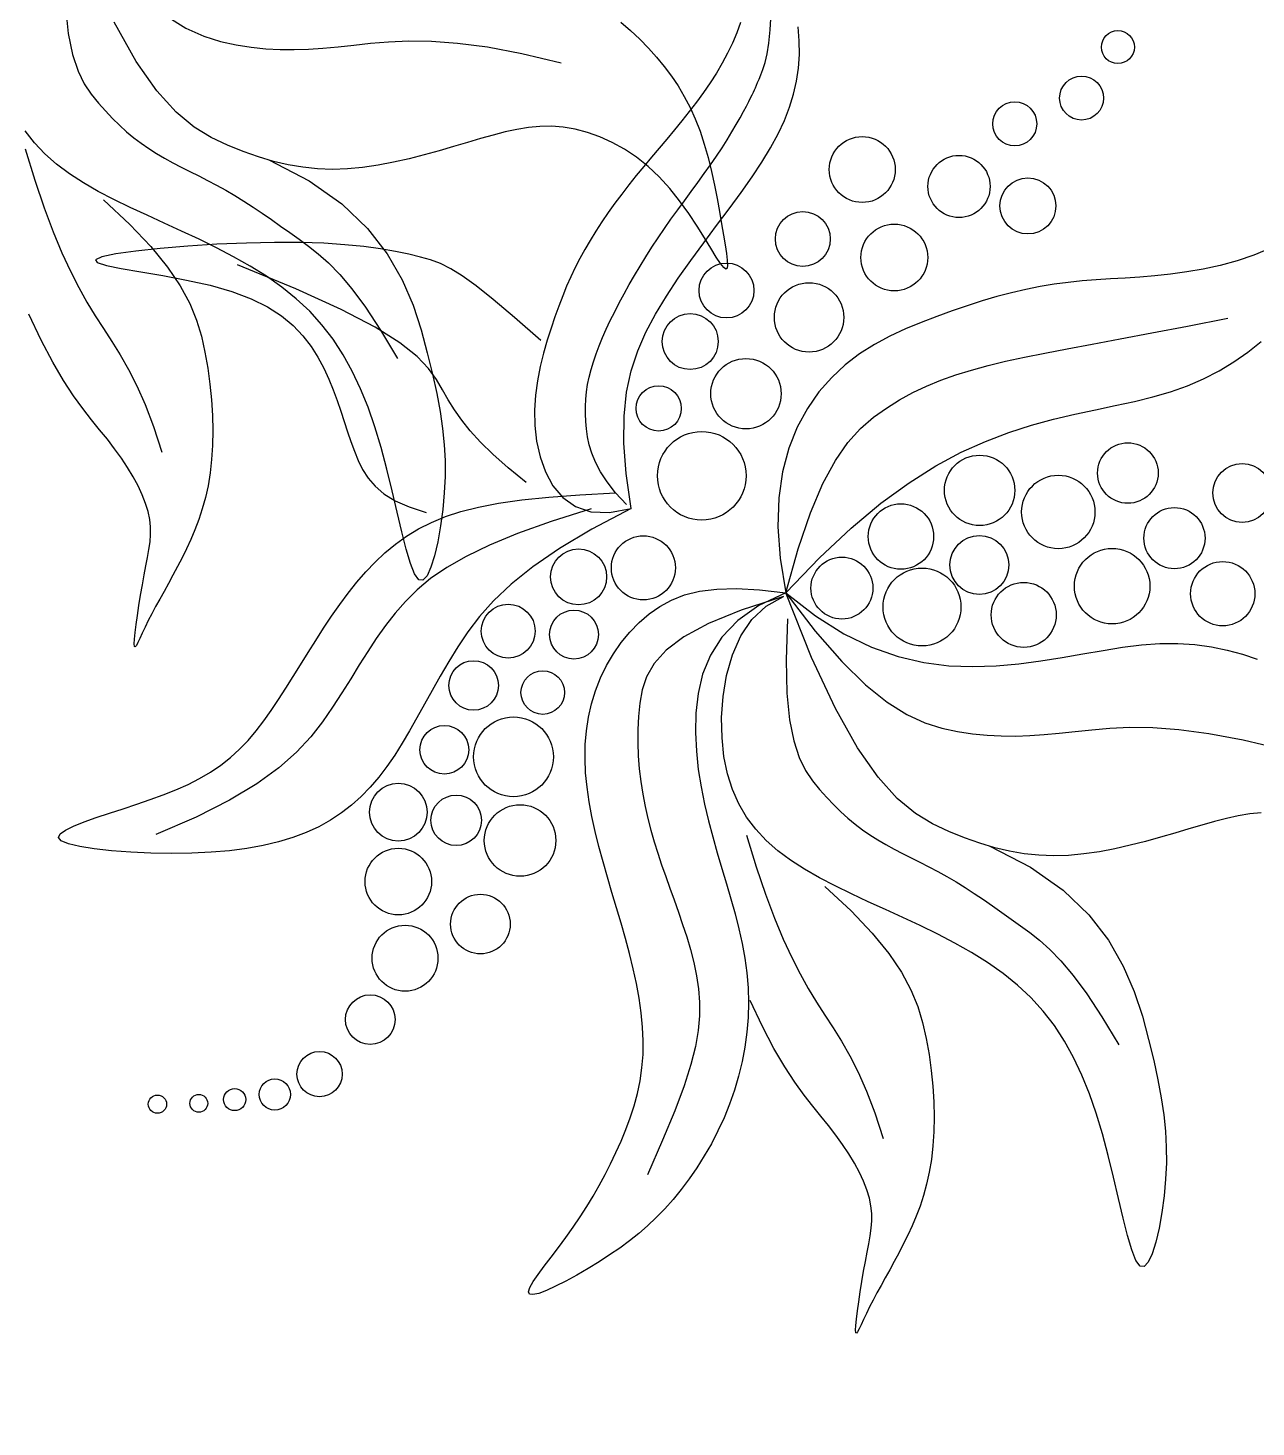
# Model space of a CAD drawing. Header units: millimetres. Extents: x -1030105 to 906887, y -616134 to 1220667.
# Drawn here: x -64991 to -63867, y 521766 to 523046 of the extents above; entities that cross this region are included whole.
import ezdxf

# ---------------------------------------------------------------- set-up
doc = ezdxf.new("R2010")
doc.units = ezdxf.units.MM
doc.header["$MEASUREMENT"] = 0
doc.linetypes.add('DASH', pattern=[0.35, 0.25, -0.1])
doc.linetypes.add('DASHED', pattern=[0.75, 0.5, -0.25])
doc.layers.add('A-Furniture', color=143, linetype='Continuous')
doc.layers.add('A-Tree', color=98, linetype='Continuous')
doc.layers.add('A-Wall', color=6, linetype='Continuous', lineweight=9)

# ---------------------------------------------------------------- blocks, each defined once
blk = doc.blocks.new('FUR')
at = {"layer": 'A-Furniture', "color": 8, "linetype": 'DASH', "lineweight": 9, "ltscale": 1000, "const_width": 50}
blk.add_lwpolyline([(-33574.1, 38198), (0, 38211.9), (0, 0), (-7049.1, 0, -0.301139), (-23981.7, -18888.1), (-49064.4, -18888.1, -0.06125), (-52473.9, -15923.1), (-52473.9, -15923.1, -0.127608), (-56769, -7888.2), (-57047.1, -6235.4, -0.192422), (-53256, 9916.9), (-55726.5, 11649.1, -0.09221), (-52805.8, 17542.9, -0.095793), (-54512, 23938, -0.107717), (-53958, 28268.7, -0.228584), (-47025.8, 33492.2, 0.204549), (-42688.6, 36230.6, 0.131171), (-42047.5, 38025.4, -0.30354), (-39524.7, 41042.6, -0.327343)], format="xyb", close=True, dxfattribs=at)
at = {"layer": 'A-Furniture', "color": 8, "linetype": 'DASH', "ltscale": 50}
blk.add_open_spline([(-56447, -6097), (-55194.8, -4879.4), (-50278.9, -2284.6), (-42421.5, -5454.8), (-32732.5, -11254), (-23302, -9202), (-18024, -504.5), (-16595.5, 8921.5), (-19600.3, 15918.3), (-21321.2, 18705.6), (-21789.7, 19345)], degree=3, knots=[32574.726206, 32574.726206, 32574.726206, 32574.726206, 37697.741245, 48060.131859, 55585.251958, 69452.989742, 76151.422264, 84447.837047, 94470.773244, 98031.734889, 98031.734889, 98031.734889, 98031.734889], dxfattribs=at)
blk = doc.blocks.new('CAY8')
at = {"color": 0, "linetype": 'ByBlock'}
for p, q in [((266.38, 496.76), (267.5, 486.3)), ((267.5, 486.3), (267.88, 475.94)), ((267.88, 475.94), (267.63, 465.72)), ((320.74, 466.74), (316.96, 475.97)), ((267.63, 465.72), (266.87, 455.71)), ((323.87, 457.26), (320.74, 466.74)), ((296.05, 437.37), (298.38, 461.13)), ((326.35, 447.53), (323.87, 457.26)), ((266.87, 455.71), (265.69, 445.98)), ((265.69, 445.98), (264.21, 436.59)), ((328.17, 437.55), (326.35, 447.53)), ((264.21, 436.59), (262.51, 427.57)), ((293.89, 416.31), (296.05, 437.37)), ((329.35, 427.32), (328.17, 437.55)), ((262.51, 427.57), (260.69, 418.89)), ((329.88, 416.84), (329.35, 427.32)), ((260.69, 418.89), (258.78, 410.47)), ((291.91, 397.65), (293.89, 416.31)), ((329.78, 406.11), (329.88, 416.84)), ((488.53, 413.23), (493.77, 420.6)), ((536.39, 399.14), (548.24, 419.51)), ((258.78, 410.47), (256.86, 402.24)), ((483.64, 405.37), (488.53, 413.23)), ((256.86, 402.24), (255, 394.14)), ((329.21, 395.07), (329.78, 406.11)), ((479.14, 397.02), (483.64, 405.37)), ((255, 394.14), (253.24, 386.09)), ((290.13, 381.1), (291.91, 397.65)), ((328.34, 383.68), (329.21, 395.07)), ((475.11, 388.15), (479.14, 397.02)), ((527.05, 381.06), (536.39, 399.14)), ((580.23, 397.03), (578.9, 390.45)), ((253.24, 386.09), (251.67, 378.03)), ((327.34, 371.89), (328.34, 383.68)), ((471.61, 378.76), (475.11, 388.15)), ((578.01, 383.7), (577.47, 376.72)), ((578.9, 390.45), (578.01, 383.7)), ((251.67, 378.03), (250.32, 369.89)), ((288.57, 366.34), (290.13, 381.1)), ((468.69, 368.83), (471.61, 378.76)), ((519.85, 365.03), (527.05, 381.06)), ((577.47, 376.72), (577.19, 369.47)), ((250.32, 369.89), (249.27, 361.61)), ((326.39, 359.66), (327.34, 371.89)), ((466.38, 358.35), (468.69, 368.83)), ((577.19, 369.47), (577.09, 361.87)), ((249.27, 361.61), (248.5, 353.18)), ((287.23, 353.09), (288.57, 366.34)), ((325.67, 346.92), (326.39, 359.66)), ((514.44, 350.79), (519.85, 365.03)), ((577.09, 361.87), (577.07, 353.89)), ((248.5, 353.18), (247.99, 344.58)), ((286.13, 341.03), (287.23, 353.09)), ((464.55, 347.38), (466.38, 358.35)), ((510.47, 338.08), (514.44, 350.79)), ((577.07, 353.89), (577.06, 345.47)), ((247.99, 344.58), (247.72, 335.81)), ((325.35, 333.63), (325.67, 346.92)), ((463.02, 335.95), (464.55, 347.38)), ((577.06, 345.47), (576.99, 336.71)), ((247.72, 335.81), (247.68, 326.87)), ((285.3, 329.88), (286.13, 341.03)), ((461.62, 324.11), (463.02, 335.95)), ((507.59, 326.66), (510.47, 338.08)), ((576.99, 336.71), (576.79, 327.7)), ((247.68, 326.87), (247.85, 317.75)), ((284.74, 319.36), (285.3, 329.88)), ((325.6, 319.74), (325.35, 333.63)), ((505.43, 316.28), (507.59, 326.66)), ((576.79, 327.7), (576.4, 318.54)), ((284.49, 309.36), (284.74, 319.36)), ((326.63, 305.18), (325.6, 319.74)), ((460.16, 311.9), (461.62, 324.11)), ((576.4, 318.54), (575.77, 309.33)), ((247.85, 317.75), (248.2, 308.44)), ((458.48, 299.39), (460.16, 311.9)), ((503.66, 306.67), (505.43, 316.28)), ((248.2, 308.44), (248.72, 298.93)), ((284.59, 299.78), (284.49, 309.36)), ((328.67, 289.76), (326.63, 305.18)), ((501.96, 297.61), (503.66, 306.67)), ((575.77, 309.33), (574.82, 300.16)), ((248.72, 298.93), (249.42, 289.24)), ((285.06, 290.56), (284.59, 299.78)), ((456.4, 286.6), (458.48, 299.39)), ((500.2, 288.99), (501.96, 297.61)), ((574.82, 300.16), (573.49, 291.15)), ((625.82, 290.43), (642.72, 294.42)), ((642.72, 294.42), (658.8, 296.28)), ((658.8, 296.28), (673.91, 296.68)), ((673.91, 296.68), (687.86, 296.26)), ((687.86, 296.26), (700.54, 295.58)), ((700.54, 295.58), (712.09, 294.7)), ((712.09, 294.7), (722.72, 293.56)), ((249.42, 289.24), (250.42, 279.4)), ((285.95, 281.6), (285.06, 290.56)), ((332.02, 273.3), (328.67, 289.76)), ((453.74, 273.59), (456.4, 286.6)), ((498.3, 280.7), (500.2, 288.99)), ((573.49, 291.15), (571.73, 282.39)), ((608.28, 283.65), (625.82, 290.43)), ((722.72, 293.56), (732.6, 292.13)), ((732.6, 292.13), (741.95, 290.34)), ((741.95, 290.34), (750.96, 288.16)), ((750.96, 288.16), (759.82, 285.53)), ((759.82, 285.53), (768.74, 282.39)), ((250.42, 279.4), (251.88, 269.47)), ((287.28, 272.82), (285.95, 281.6)), ((496.19, 272.65), (498.3, 280.7)), ((571.73, 282.39), (569.48, 273.95)), ((590.27, 273.42), (608.28, 283.65)), ((667.37, 273.93), (685.99, 278.66)), ((768.74, 282.39), (777.81, 278.75)), ((777.81, 278.75), (786.7, 274.74)), ((71.84, 268.17), (63.73, 269.93)), ((251.88, 269.47), (253.93, 259.52)), ((289.1, 264.13), (287.28, 272.82)), ((336.93, 255.6), (332.02, 273.3)), ((450.31, 260.4), (453.74, 273.59)), ((493.77, 264.76), (496.19, 272.65)), ((569.48, 273.95), (566.71, 265.8)), ((571.96, 259.08), (590.27, 273.42)), ((639.52, 264.86), (652.03, 269.33)), ((652.03, 269.33), (667.37, 273.93)), ((786.7, 274.74), (795.01, 270.55)), ((795.01, 270.55), (802.31, 266.38)), ((79.53, 265.95), (71.84, 268.17)), ((86.88, 263.24), (79.53, 265.95)), ((93.91, 259.98), (86.88, 263.24)), ((291.43, 255.45), (289.1, 264.13)), ((490.97, 256.92), (493.77, 264.76)), ((566.71, 265.8), (563.4, 257.87)), ((629.36, 260.48), (639.52, 264.86)), ((802.31, 266.38), (808.18, 262.41)), ((808.18, 262.41), (812.21, 258.83)), ((60.77, 253.86), (51.88, 257.04)), ((67.98, 250.85), (60.77, 253.86)), ((100.71, 256.14), (93.91, 259.98)), ((107.32, 251.7), (100.71, 256.14)), ((253.93, 259.52), (256.73, 249.58)), ((294.41, 246.68), (291.43, 255.45)), ((343.69, 236.44), (336.93, 255.6)), ((445.8, 247.11), (450.31, 260.4)), ((487.71, 249.05), (490.97, 256.92)), ((553.53, 239.98), (571.96, 259.08)), ((563.4, 257.87), (559.55, 250.11)), ((614.25, 251.98), (621.09, 256.2)), ((621.09, 256.2), (629.36, 260.48)), ((696.7, 253), (685.52, 251.31)), ((708.32, 254.08), (696.7, 253)), ((720.4, 254.61), (708.32, 254.08)), ((732.97, 254.65), (720.4, 254.61)), ((745.96, 254.25), (732.97, 254.65)), ((759, 253.58), (745.96, 254.25)), ((771.64, 252.81), (759, 253.58)), ((813.06, 253.58), (809.18, 252.22)), ((812.21, 258.83), (813.98, 255.82)), ((813.98, 255.82), (813.06, 253.58)), ((73.73, 248.04), (67.98, 250.85)), ((78.24, 245.45), (73.73, 248.04)), ((81.71, 243.13), (78.24, 245.45)), ((113.82, 246.6), (107.32, 251.7)), ((120.27, 240.83), (113.82, 246.6)), ((256.73, 249.58), (260.44, 239.73)), ((298.49, 237.65), (294.41, 246.68)), ((439.88, 233.76), (445.8, 247.11)), ((483.91, 241.04), (487.71, 249.05)), ((559.55, 250.11), (555.14, 242.45)), ((602.97, 243.71), (608.36, 247.83)), ((608.36, 247.83), (614.25, 251.98)), ((664.42, 245.94), (654.47, 242.16)), ((674.77, 248.98), (664.42, 245.94)), ((685.52, 251.31), (674.77, 248.98)), ((783.42, 252.11), (771.64, 252.81)), ((793.91, 251.67), (783.42, 252.11)), ((802.64, 251.65), (793.91, 251.67)), ((809.18, 252.22), (802.64, 251.65)), ((51.81, 238.46), (56.94, 234.68)), ((84.37, 241.09), (81.71, 243.13)), ((86.43, 239.38), (84.37, 241.09)), ((88.08, 237.99), (86.43, 239.38)), ((89.44, 236.86), (88.08, 237.99)), ((90.62, 235.88), (89.44, 236.86)), ((126.72, 234.35), (120.27, 240.83)), ((260.44, 239.73), (265.19, 230.02)), ((304.25, 228.2), (298.49, 237.65)), ((479.38, 232.82), (483.91, 241.04)), ((555.14, 242.45), (550.15, 234.82)), ((592.43, 235.54), (597.68, 239.62)), ((597.68, 239.62), (602.97, 243.71)), ((644.88, 237.57), (635.64, 232.16)), ((654.47, 242.16), (644.88, 237.57)), ((56.94, 234.68), (61.91, 230.57)), ((61.91, 230.57), (66.75, 226.15)), ((91.72, 234.96), (90.62, 235.88)), ((92.83, 233.99), (91.72, 234.96)), ((94.07, 232.88), (92.83, 233.99)), ((95.52, 231.52), (94.07, 232.88)), ((97.29, 229.83), (95.52, 231.52)), ((99.46, 227.72), (97.29, 229.83)), ((133.26, 227.12), (126.72, 234.35)), ((265.19, 230.02), (271.15, 220.5)), ((352.57, 215.65), (343.69, 236.44)), ((432.23, 220.41), (439.88, 233.76)), ((473.61, 224.37), (479.38, 232.82)), ((550.15, 234.82), (544.56, 227.17)), ((582.18, 227.4), (587.26, 231.47)), ((587.26, 231.47), (592.43, 235.54)), ((635.64, 232.16), (626.72, 226.01)), ((66.75, 226.15), (71.44, 221.46)), ((71.44, 221.46), (75.99, 216.52)), ((102, 225.2), (99.46, 227.72)), ((104.87, 222.28), (102, 225.2)), ((108.02, 219), (104.87, 222.28)), ((139.94, 219.11), (133.26, 227.12)), ((271.15, 220.5), (278.45, 211.25)), ((312.24, 218.15), (304.25, 228.2)), ((422.53, 207.14), (432.23, 220.41)), ((465.97, 215.68), (473.61, 224.37)), ((544.56, 227.17), (538.36, 219.43)), ((572.37, 219.21), (577.21, 223.32)), ((577.21, 223.32), (582.18, 227.4)), ((626.72, 226.01), (618.11, 219.22)), ((75.99, 216.52), (80.4, 211.38)), ((111.39, 215.37), (108.02, 219)), ((114.94, 211.43), (111.39, 215.37)), ((146.81, 210.33), (139.94, 219.11)), ((323.03, 207.31), (312.24, 218.15)), ((363.85, 193.01), (352.57, 215.65)), ((455.83, 206.74), (465.97, 215.68)), ((538.36, 219.43), (531.37, 211.59)), ((563.19, 210.9), (567.69, 215.07)), ((567.69, 215.07), (572.37, 219.21)), ((618.11, 219.22), (609.77, 211.9)), ((80.4, 211.38), (84.69, 206.05)), ((84.69, 206.05), (88.84, 200.58)), ((118.63, 207.19), (114.94, 211.43)), ((122.39, 202.69), (118.63, 207.19)), ((153.88, 200.93), (146.81, 210.33)), ((278.45, 211.25), (287.23, 202.43)), ((337.17, 195.51), (323.03, 207.31)), ((410.43, 193.99), (422.53, 207.14)), ((442.56, 197.54), (455.83, 206.74)), ((531.37, 211.59), (522.72, 203.78)), ((554.73, 202.43), (558.88, 206.67)), ((558.88, 206.67), (563.19, 210.9)), ((601.69, 204.15), (593.82, 196.08)), ((609.77, 211.9), (601.69, 204.15)), ((83.59, 194.73), (90.67, 196.09)), ((88.84, 200.58), (92.88, 194.99)), ((90.67, 196.09), (98, 197.07)), ((98, 197.07), (105.64, 197.67)), ((105.64, 197.67), (113.6, 197.88)), ((113.6, 197.88), (121.77, 197.76)), ((121.77, 197.76), (130.02, 197.35)), ((126.21, 197.94), (122.39, 202.69)), ((130.05, 192.99), (126.21, 197.94)), ((130.02, 197.35), (138.21, 196.74)), ((138.21, 196.74), (146.19, 195.97)), ((146.19, 195.97), (153.84, 195.12)), ((161.15, 191.1), (153.88, 200.93)), ((287.23, 202.43), (297.6, 194.21)), ((425.55, 188.08), (442.56, 197.54)), ((511.36, 196.2), (496.27, 189.04)), ((522.72, 203.78), (511.36, 196.2)), ((546.77, 194.02), (550.71, 198.21)), ((550.71, 198.21), (554.73, 202.43)), ((593.82, 196.08), (586.16, 187.8)), ((57.06, 185.78), (63.52, 188.52)), ((63.52, 188.52), (70.07, 190.93)), ((70.07, 190.93), (76.74, 193)), ((76.74, 193), (83.59, 194.73)), ((92.88, 194.99), (96.82, 189.31)), ((96.82, 189.31), (100.69, 183.56)), ((133.94, 187.88), (130.05, 192.99)), ((137.87, 182.66), (133.94, 187.88)), ((153.84, 195.12), (161.01, 194.24)), ((161.01, 194.24), (167.57, 193.4)), ((168.62, 181.03), (161.15, 191.1)), ((167.57, 193.4), (173.38, 192.65)), ((173.38, 192.65), (178.33, 191.95)), ((178.33, 191.95), (182.28, 191.28)), ((182.28, 191.28), (185.12, 190.6)), ((185.83, 188.11), (183.06, 187)), ((185.12, 190.6), (186.74, 189.87)), ((187.02, 189.05), (185.83, 188.11)), ((186.74, 189.87), (187.02, 189.05)), ((297.6, 194.21), (309.7, 186.77)), ((355.24, 182.58), (337.17, 195.51)), ((377.78, 168.33), (363.85, 193.01)), ((395.63, 181.04), (410.43, 193.99)), ((404.16, 178.35), (425.55, 188.08)), ((496.27, 189.04), (476.4, 182.48)), ((539.01, 185.91), (542.89, 189.91)), ((542.89, 189.91), (546.77, 194.02)), ((586.16, 187.8), (578.67, 179.42)), ((44.24, 179.38), (50.65, 182.73)), ((50.65, 182.73), (57.06, 185.78)), ((100.69, 183.56), (104.5, 177.77)), ((141.85, 177.36), (137.87, 182.66)), ((158.1, 180.13), (149.76, 177.59)), ((165.88, 182.3), (158.1, 180.13)), ((172.83, 184.14), (165.88, 182.3)), ((176.29, 170.92), (168.62, 181.03)), ((178.65, 185.69), (172.83, 184.14)), ((183.06, 187), (178.65, 185.69)), ((309.7, 186.77), (323.65, 180.28)), ((323.65, 180.28), (339.56, 174.93)), ((377.78, 168.33), (355.24, 182.58)), ((377.78, 168.33), (395.63, 181.04)), ((476.4, 182.48), (450.72, 176.72)), ((531.16, 178.35), (535.12, 182.05)), ((535.12, 182.05), (539.01, 185.91)), ((31.51, 171.69), (37.86, 175.71)), ((37.86, 175.71), (44.24, 179.38)), ((104.5, 177.77), (108.29, 171.96)), ((108.29, 171.96), (112.08, 166.15)), ((141.16, 174.62), (132.59, 171.19)), ((149.76, 177.59), (141.16, 174.62)), ((145.87, 172.04), (141.85, 177.36)), ((149.94, 166.74), (145.87, 172.04)), ((339.56, 174.93), (357.56, 170.89)), ((377.78, 168.33), (404.16, 178.35)), ((418.2, 171.94), (377.78, 168.33)), ((450.72, 176.72), (418.2, 171.94)), ((518.55, 168.36), (522.91, 171.52)), ((522.91, 171.52), (527.1, 174.84)), ((527.1, 174.84), (531.16, 178.35)), ((578.67, 179.42), (571.33, 171.03)), ((609.04, 169.51), (620.44, 171.83)), ((620.44, 171.83), (630.9, 172.85)), ((630.9, 172.85), (640.73, 172.87)), ((640.73, 172.87), (650.22, 172.21)), ((650.22, 172.21), (659.59, 171.13)), ((112.08, 166.15), (115.89, 160.38)), ((124.33, 167.26), (116.62, 162.79)), ((132.59, 171.19), (124.33, 167.26)), ((154.05, 161.5), (149.94, 166.74)), ((184.14, 160.95), (176.29, 170.92)), ((357.56, 170.89), (377.78, 168.33)), ((371.68, 154.15), (377.78, 168.33)), ((377.78, 168.33), (380.43, 151.21)), ((379.5, 166.44), (379.95, 140.57)), ((381.86, 155.09), (379.5, 166.44)), ((392.66, 164.87), (415.26, 157.28)), ((509.23, 162.45), (514, 165.34)), ((514, 165.34), (518.55, 168.36)), ((571.33, 171.03), (564.1, 162.74)), ((582.27, 159.72), (596.41, 165.58)), ((596.41, 165.58), (609.04, 169.51)), ((659.59, 171.13), (668.85, 169.69)), ((668.85, 169.69), (677.94, 167.92)), ((677.94, 167.92), (686.79, 165.84)), ((686.79, 165.84), (695.34, 163.48)), ((695.34, 163.48), (703.52, 160.85)), ((109.53, 157.85), (103.06, 152.49)), ((116.62, 162.79), (109.53, 157.85)), ((115.89, 160.38), (119.74, 154.67)), ((158.22, 156.36), (154.05, 161.5)), ((162.43, 151.33), (158.22, 156.36)), ((192.19, 151.32), (184.14, 160.95)), ((386.97, 144.92), (381.86, 155.09)), ((415.26, 157.28), (434, 152.18)), ((493.25, 154.34), (498.89, 156.97)), ((498.89, 156.97), (504.2, 159.67)), ((504.2, 159.67), (509.23, 162.45)), ((564.1, 162.74), (556.93, 154.66)), ((566.31, 151.63), (582.27, 159.72)), ((703.52, 160.85), (711.28, 157.97)), ((711.28, 157.97), (718.56, 154.87)), ((103.06, 152.49), (97.23, 146.79)), ((119.74, 154.67), (123.67, 149.03)), ((123.67, 149.03), (127.65, 143.5)), ((166.68, 146.42), (162.43, 151.33)), ((200.42, 142.22), (192.19, 151.32)), ((367.18, 141.58), (371.68, 154.15)), ((380.43, 151.21), (385.23, 136.95)), ((434, 152.18), (449.36, 149.22)), ((449.36, 149.22), (461.86, 148.05)), ((461.86, 148.05), (471.99, 148.33)), ((471.99, 148.33), (480.27, 149.7)), ((480.27, 149.7), (487.18, 151.82)), ((487.18, 151.82), (493.25, 154.34)), ((549.78, 146.87), (542.6, 139.48)), ((548.24, 141), (566.31, 151.63)), ((556.93, 154.66), (549.78, 146.87)), ((718.56, 154.87), (725.3, 151.58)), ((725.3, 151.58), (731.54, 148.1)), ((731.54, 148.1), (737.33, 144.48)), ((92.05, 140.81), (87.54, 134.62)), ((97.23, 146.79), (92.05, 140.81)), ((127.65, 143.5), (131.69, 138.08)), ((170.94, 141.63), (166.68, 146.42)), ((175.21, 136.98), (170.94, 141.63)), ((208.9, 133.8), (200.42, 142.22)), ((364.16, 130.41), (367.18, 141.58)), ((379.95, 140.57), (381.95, 119.99)), ((394.35, 135.93), (386.97, 144.92)), ((542.6, 139.48), (535.35, 132.6)), ((737.33, 144.48), (742.71, 140.73)), ((742.71, 140.73), (747.75, 136.89)), ((32.39, 111.14), (44.24, 131.51)), ((87.54, 134.62), (83.7, 128.3)), ((131.69, 138.08), (135.78, 132.81)), ((135.78, 132.81), (139.91, 127.69)), ((179.48, 132.46), (175.21, 136.98)), ((183.73, 128.09), (179.48, 132.46)), ((217.93, 126.12), (208.9, 133.8)), ((385.23, 136.95), (391.85, 125.25)), ((403.52, 128.11), (394.35, 135.93)), ((535.35, 132.6), (527.99, 126.31)), ((669.51, 130.05), (683.13, 131.04)), ((683.13, 131.04), (698.8, 131.4)), ((747.75, 136.89), (752.49, 132.96)), ((752.49, 132.96), (756.98, 128.99)), ((83.7, 128.3), (80.55, 121.91)), ((139.91, 127.69), (144.07, 122.75)), ((144.07, 122.75), (148.25, 118.02)), ((187.96, 123.87), (183.73, 128.09)), ((192.16, 119.81), (187.96, 123.87)), ((227.9, 119.19), (217.93, 126.12)), ((362.49, 120.44), (364.16, 130.41)), ((391.85, 125.25), (399.97, 115.81)), ((413.97, 121.45), (403.52, 128.11)), ((527.99, 126.31), (520.48, 120.73)), ((628.64, 121.94), (637.51, 124.36)), ((637.51, 124.36), (647.05, 126.6)), ((647.05, 126.6), (657.6, 128.53)), ((657.6, 128.53), (669.51, 130.05)), ((756.98, 128.99), (761.27, 124.99)), ((761.27, 124.99), (765.4, 121)), ((78.08, 115.5), (76.23, 109.03)), ((80.55, 121.91), (78.08, 115.5)), ((148.25, 118.02), (152.45, 113.5)), ((196.32, 115.92), (192.16, 119.81)), ((200.45, 112.22), (196.32, 115.92)), ((239.18, 113.02), (227.9, 119.19)), ((362.04, 111.46), (362.49, 120.44)), ((381.95, 119.99), (385.29, 103.99)), ((399.97, 115.81), (409.24, 108.32)), ((425.21, 115.96), (413.97, 121.45)), ((436.77, 111.63), (425.21, 115.96)), ((512.76, 115.93), (504.78, 111.98)), ((520.48, 120.73), (512.76, 115.93)), ((592.98, 112.54), (602.57, 114.67)), ((602.57, 114.67), (611.51, 116.99)), ((611.51, 116.99), (620.09, 119.45)), ((620.09, 119.45), (628.64, 121.94)), ((765.4, 121), (769.38, 117.03)), ((769.38, 117.03), (773.23, 113.13)), ((23.05, 93.06), (32.39, 111.14)), ((76.23, 109.03), (74.9, 102.45)), ((152.45, 113.5), (156.67, 109.21)), ((156.67, 109.21), (160.95, 105.11)), ((204.54, 108.71), (200.45, 112.22)), ((208.6, 105.41), (204.54, 108.71)), ((252.13, 107.61), (239.18, 113.02)), ((267.13, 103), (252.13, 107.61)), ((362.68, 103.28), (362.04, 111.46)), ((409.24, 108.32), (419.33, 102.49)), ((448.13, 108.45), (436.77, 111.63)), ((458.92, 106.42), (448.13, 108.45)), ((469.09, 105.5), (458.92, 106.42)), ((487.81, 106.79), (478.7, 105.63)), ((496.49, 108.92), (487.81, 106.79)), ((504.78, 111.98), (496.49, 108.92)), ((525.79, 106.01), (542.7, 106.64)), ((542.7, 106.64), (557.6, 107.64)), ((557.6, 107.64), (570.76, 108.99)), ((570.76, 108.99), (582.47, 110.63)), ((582.47, 110.63), (592.98, 112.54)), ((695.42, 107.79), (689, 105.59)), ((701.71, 109.68), (695.42, 107.79)), ((707.84, 111.26), (701.71, 109.68)), ((713.76, 112.48), (707.84, 111.26)), ((719.42, 113.32), (713.76, 112.48)), ((724.77, 113.77), (719.42, 113.32)), ((729.77, 113.79), (724.77, 113.77)), ((734.39, 113.37), (729.77, 113.79)), ((738.72, 112.54), (734.39, 113.37)), ((742.86, 111.33), (738.72, 112.54)), ((746.92, 109.79), (742.86, 111.33)), ((751, 107.94), (746.92, 109.79)), ((755.22, 105.84), (751, 107.94)), ((773.23, 113.13), (776.95, 109.32)), ((776.95, 109.32), (780.54, 105.64)), ((74.9, 102.45), (74.01, 95.7)), ((160.95, 105.11), (165.33, 101.14)), ((165.33, 101.14), (169.88, 97.26)), ((212.62, 102.34), (208.6, 105.41)), ((216.61, 99.5), (212.62, 102.34)), ((220.56, 96.91), (216.61, 99.5)), ((284.56, 99.18), (267.13, 103)), ((304.78, 96.18), (284.56, 99.18)), ((364.28, 95.67), (362.68, 103.28)), ((385.29, 103.99), (389.77, 91.89)), ((419.33, 102.49), (429.92, 98.01)), ((429.92, 98.01), (440.66, 94.58)), ((478.7, 105.63), (469.09, 105.5)), ((506.6, 105.79), (525.79, 106.01)), ((675.94, 100.4), (668.98, 97.51)), ((682.52, 103.12), (675.94, 100.4)), ((689, 105.59), (682.52, 103.12)), ((759.67, 103.5), (755.22, 105.84)), ((764.47, 100.98), (759.67, 103.5)), ((769.67, 98.33), (764.47, 100.98)), ((775.11, 95.62), (769.67, 98.33)), ((780.54, 105.64), (784.02, 102.11)), ((784.02, 102.11), (787.38, 98.77)), ((787.38, 98.77), (790.63, 95.65)), ((15.85, 77.03), (23.05, 93.06)), ((74.01, 95.7), (73.47, 88.72)), ((169.88, 97.26), (174.65, 93.41)), ((174.65, 93.41), (179.68, 89.55)), ((224.48, 94.59), (220.56, 96.91)), ((228.39, 92.51), (224.48, 94.59)), ((232.31, 90.66), (228.39, 92.51)), ((236.27, 89.04), (232.31, 90.66)), ((293.47, 90.05), (285.92, 87.08)), ((288.61, 69.73), (293.47, 90.05)), ((301.86, 94.11), (293.47, 90.05)), ((303.5, 83.23), (304.78, 96.18)), ((304.78, 96.18), (309.8, 70.74)), ((366.71, 88.45), (364.28, 95.67)), ((389.77, 91.89), (395.19, 82.99)), ((440.66, 94.58), (451.28, 91.94)), ((451.28, 91.94), (461.74, 89.96)), ((461.74, 89.96), (472.02, 88.53)), ((652.52, 91.45), (642.31, 88.42)), ((661.29, 94.5), (652.52, 91.45)), ((668.98, 97.51), (661.29, 94.5)), ((780.58, 92.96), (775.11, 95.62)), ((785.89, 90.45), (780.58, 92.96)), ((790.83, 88.19), (785.89, 90.45)), ((790.63, 95.65), (793.76, 92.78)), ((793.76, 92.78), (796.66, 90.21)), ((796.66, 90.21), (799.17, 88)), ((73.47, 88.72), (73.19, 81.47)), ((179.68, 89.55), (185.03, 85.62)), ((185.03, 85.62), (190.75, 81.57)), ((190.75, 81.57), (196.88, 77.38)), ((240.29, 87.62), (236.27, 89.04)), ((244.4, 86.4), (240.29, 87.62)), ((248.62, 85.35), (244.4, 86.4)), ((252.97, 84.46), (248.62, 85.35)), ((257.49, 83.75), (252.97, 84.46)), ((262.27, 83.32), (257.49, 83.75)), ((267.4, 83.31), (262.27, 83.32)), ((272.99, 83.84), (267.4, 83.31)), ((279.13, 85.06), (272.99, 83.84)), ((285.92, 87.08), (279.13, 85.06)), ((299.89, 73.02), (303.5, 83.23)), ((369.86, 81.44), (366.71, 88.45)), ((395.19, 82.99), (401.34, 76.57)), ((472.02, 88.53), (482.14, 87.58)), ((482.14, 87.58), (492.09, 87)), ((492.09, 87), (501.89, 86.7)), ((501.89, 86.7), (511.53, 86.59)), ((511.53, 86.59), (521.01, 86.58)), ((521.01, 86.58), (530.35, 86.57)), ((530.35, 86.57), (539.54, 86.5)), ((539.54, 86.5), (548.59, 86.3)), ((548.59, 86.3), (557.52, 85.91)), ((557.52, 85.91), (566.32, 85.28)), ((566.32, 85.28), (574.99, 84.33)), ((574.99, 84.33), (583.56, 83)), ((583.56, 83), (592.02, 81.24)), ((616.15, 82.72), (599.5, 80.18)), ((630.3, 85.49), (616.15, 82.72)), ((642.31, 88.42), (630.3, 85.49)), ((795.18, 86.28), (790.83, 88.19)), ((798.74, 84.82), (795.18, 86.28)), ((801.31, 83.91), (798.74, 84.82)), ((799.17, 88), (801.18, 86.18)), ((801.18, 86.18), (802.53, 84.81)), ((802.73, 83.63), (801.31, 83.91)), ((802.53, 84.81), (803.1, 83.94)), ((803.1, 83.94), (802.73, 83.63)), ((10.44, 62.79), (15.85, 77.03)), ((73.09, 73.87), (73.07, 65.89)), ((73.19, 81.47), (73.09, 73.87)), ((195.87, 73.77), (178.66, 62.9)), ((196.88, 77.38), (203.44, 73.16)), ((298.38, 73.77), (298.74, 49.32)), ((373.66, 74.65), (369.86, 81.44)), ((378.05, 68.14), (373.66, 74.65)), ((401.34, 76.57), (408.02, 71.96)), ((592.02, 81.24), (600.38, 79)), ((600.38, 79), (608.61, 76.28)), ((608.61, 76.28), (616.68, 73.1)), ((73.07, 65.89), (73.06, 57.47)), ((203.44, 73.16), (210.4, 69.04)), ((210.4, 69.04), (217.78, 65.14)), ((284.74, 51.98), (288.61, 69.73)), ((287.3, 59.77), (294.37, 65.29)), ((294.37, 65.29), (299.89, 73.02)), ((309.8, 70.74), (315.22, 49.29)), ((383, 61.94), (378.05, 68.14)), ((408.02, 71.96), (415.03, 68.44)), ((415.03, 68.44), (422.2, 65.43)), ((422.2, 65.43), (429.46, 62.81)), ((616.68, 73.1), (624.59, 69.51)), ((624.59, 69.51), (632.29, 65.51)), ((632.29, 65.51), (639.77, 61.14)), ((6.47, 50.08), (10.44, 62.79)), ((73.06, 57.47), (72.99, 48.71)), ((178.66, 62.9), (165.09, 54.03)), ((217.78, 65.14), (225.58, 61.62)), ((225.58, 61.62), (233.78, 58.59)), ((233.78, 58.59), (242.38, 56.19)), ((279.08, 56.2), (287.3, 59.77)), ((388.45, 56.1), (383, 61.94)), ((429.46, 62.81), (436.79, 60.55)), ((436.79, 60.55), (444.16, 58.63)), ((444.16, 58.63), (451.55, 57.04)), ((639.77, 61.14), (647, 56.41)), ((3.59, 38.66), (6.47, 50.08)), ((165.09, 54.03), (154.62, 46.76)), ((242.38, 56.19), (251.39, 54.57)), ((251.39, 54.57), (260.74, 53.86)), ((260.74, 53.86), (270.1, 54.32)), ((270.1, 54.32), (279.08, 56.2)), ((281.8, 36.49), (284.74, 51.98)), ((298.74, 49.32), (299.82, 28.47)), ((315.22, 49.29), (320.99, 31.33)), ((394.34, 50.67), (388.45, 56.1)), ((400.64, 45.7), (394.34, 50.67)), ((451.55, 57.04), (458.92, 55.76)), ((458.92, 55.76), (466.24, 54.76)), ((466.24, 54.76), (473.49, 54.03)), ((473.49, 54.03), (480.66, 53.55)), ((480.66, 53.55), (487.75, 53.29)), ((487.75, 53.29), (494.81, 53.22)), ((494.81, 53.22), (501.86, 53.3)), ((501.86, 53.3), (508.93, 53.51)), ((508.93, 53.51), (516.07, 53.81)), ((516.07, 53.81), (523.28, 54.17)), ((523.28, 54.17), (530.62, 54.57)), ((530.62, 54.57), (538.1, 54.95)), ((538.1, 54.95), (545.7, 55.27)), ((545.7, 55.27), (553.38, 55.44)), ((553.38, 55.44), (561.12, 55.4)), ((561.12, 55.4), (568.89, 55.07)), ((568.89, 55.07), (576.65, 54.38)), ((576.65, 54.38), (584.37, 53.26)), ((584.37, 53.26), (592.02, 51.63)), ((592.02, 51.63), (599.64, 49.4)), ((599.64, 49.4), (607.5, 46.3)), ((647, 56.41), (653.95, 51.37)), ((653.95, 51.37), (660.61, 46.02)), ((72.99, 48.71), (72.79, 39.7)), ((154.62, 46.76), (146.68, 40.69)), ((272.75, 41.76), (261.45, 34.15)), ((407.29, 41.23), (400.64, 45.7)), ((414.25, 37.3), (407.29, 41.23)), ((607.5, 46.3), (615.97, 42.06)), ((615.97, 42.06), (625.39, 36.39)), ((660.61, 46.02), (666.95, 40.42)), ((1.43, 28.28), (3.59, 38.66)), ((72.79, 39.7), (72.4, 30.54)), ((140.72, 35.43), (136.18, 30.56)), ((146.68, 40.69), (140.72, 35.43)), ((261.45, 34.15), (251.45, 27.99)), ((279.74, 22.95), (281.8, 36.49)), ((421.49, 33.88), (414.25, 37.3)), ((429.01, 30.96), (421.49, 33.88)), ((625.39, 36.39), (636.11, 29.01)), ((666.95, 40.42), (672.97, 34.61)), ((672.97, 34.61), (678.65, 28.62)), ((-0.34, 18.67), (1.43, 28.28)), ((72.4, 30.54), (71.77, 21.33)), ((132.5, 25.69), (129.13, 20.42)), ((136.18, 30.56), (132.5, 25.69)), ((251.45, 27.99), (242.54, 23.09)), ((299.82, 28.47), (301.57, 10.79)), ((320.99, 31.33), (327.04, 16.35)), ((436.79, 28.49), (429.01, 30.96)), ((444.82, 26.45), (436.79, 28.49)), ((453.09, 24.8), (444.82, 26.45)), ((461.58, 23.51), (453.09, 24.8)), ((636.11, 29.01), (648.48, 19.63)), ((678.65, 28.62), (683.97, 22.51)), ((-2.04, 9.61), (-0.34, 18.67)), ((71.77, 21.33), (70.82, 12.16)), ((129.13, 20.42), (125.61, 14.4)), ((234.51, 19.25), (227.15, 16.27)), ((242.54, 23.09), (234.51, 19.25)), ((278.5, 11.07), (279.74, 22.95)), ((327.04, 16.35), (333.33, 3.85)), ((470.29, 22.55), (461.58, 23.51)), ((479.19, 21.89), (470.29, 22.55)), ((488.26, 21.48), (479.19, 21.89)), ((497.45, 21.25), (488.26, 21.48)), ((506.73, 21.15), (497.45, 21.25)), ((516.06, 21.13), (506.73, 21.15)), ((525.4, 21.13), (516.06, 21.13)), ((534.72, 21.09), (525.4, 21.13)), ((543.97, 20.95), (534.72, 21.09)), ((553.12, 20.67), (543.97, 20.95)), ((562.15, 20.2), (553.12, 20.67)), ((571.01, 19.51), (562.15, 20.2)), ((579.67, 18.55), (571.01, 19.51)), ((588.12, 17.3), (579.67, 18.55)), ((596.3, 15.7), (588.12, 17.3)), ((648.48, 19.63), (662.85, 7.97)), ((683.97, 22.51), (688.94, 16.33)), ((688.94, 16.33), (693.53, 10.1)), ((-3.8, 0.99), (-2.04, 9.61)), ((70.82, 12.16), (69.49, 3.15)), ((125.61, 14.4), (121.86, 7.48)), ((138.72, 6.42), (154.8, 8.28)), ((154.8, 8.28), (169.91, 8.68)), ((169.91, 8.68), (183.86, 8.26)), ((183.86, 8.26), (196.54, 7.58)), ((200.31, 8.92), (192.84, 6.38)), ((207.08, 10.55), (200.31, 8.92)), ((213.64, 12.12), (207.08, 10.55)), ((220.27, 13.96), (213.64, 12.12)), ((227.15, 16.27), (220.27, 13.96)), ((278.03, 0.54), (278.5, 11.07)), ((301.57, 10.79), (303.95, -4.16)), ((604.2, 13.73), (596.3, 15.7)), ((611.78, 11.35), (604.2, 13.73)), ((619.01, 8.53), (611.78, 11.35)), ((625.92, 5.3), (619.01, 8.53)), ((693.53, 10.1), (697.73, 3.88)), ((-5.7, -7.3), (-3.8, 0.99)), ((69.49, 3.15), (67.73, -5.61)), ((104.28, -4.35), (121.82, 2.43)), ((121.86, 7.48), (117.93, -0.44)), ((121.82, 2.43), (138.72, 6.42)), ((184.13, 1.95), (173.64, -5.36)), ((192.84, 6.38), (184.13, 1.95)), ((196.54, 7.58), (208.09, 6.7)), ((208.09, 6.7), (218.72, 5.56)), ((218.72, 5.56), (228.6, 4.13)), ((228.6, 4.13), (237.95, 2.34)), ((237.95, 2.34), (246.96, 0.16)), ((246.96, 0.16), (255.82, -2.47)), ((278.26, -8.96), (278.03, 0.54)), ((333.33, 3.85), (339.81, -6.68)), ((632.53, 1.72), (625.92, 5.3)), ((638.87, -2.19), (632.53, 1.72)), ((662.85, 7.97), (679.58, -6.26)), ((697.73, 3.88), (701.54, -2.31)), ((-7.81, -15.35), (-5.7, -7.3)), ((67.73, -5.61), (65.48, -14.05)), ((86.27, -14.58), (104.28, -4.35)), ((117.93, -0.44), (113.85, -9.46)), ((173.64, -5.36), (160.83, -16.53)), ((255.82, -2.47), (264.74, -5.61)), ((264.74, -5.61), (273.81, -9.25)), ((303.95, -4.16), (306.91, -16.82)), ((339.81, -6.68), (346.41, -15.75)), ((644.96, -6.37), (638.87, -2.19)), ((650.82, -10.78), (644.96, -6.37)), ((701.54, -2.31), (704.99, -8.48)), ((-10.23, -23.24), (-7.81, -15.35)), ((65.48, -14.05), (62.71, -22.2)), ((67.96, -28.92), (86.27, -14.58)), ((113.85, -9.46), (109.63, -19.68)), ((148.03, -18.67), (163.37, -14.07)), ((163.37, -14.07), (181.99, -9.34)), ((273.81, -9.25), (282.7, -13.26)), ((279.16, -17.73), (278.26, -8.96)), ((282.7, -13.26), (291.01, -17.45)), ((346.41, -15.75), (353.1, -23.87)), ((656.48, -15.39), (650.82, -10.78)), ((661.96, -20.13), (656.48, -15.39)), ((704.99, -8.48), (708.11, -14.7)), ((708.11, -14.7), (710.95, -21)), ((-13.03, -31.08), (-10.23, -23.24)), ((62.71, -22.2), (59.4, -30.13)), ((109.63, -19.68), (105.33, -31.2)), ((125.36, -27.52), (135.52, -23.14)), ((135.52, -23.14), (148.03, -18.67)), ((160.83, -16.53), (145.14, -32.56)), ((266.81, -27.66), (272.75, -19.06)), ((280.65, -26.03), (279.16, -17.73)), ((291.01, -17.45), (298.31, -21.62)), ((298.31, -21.62), (304.18, -25.59)), ((306.91, -16.82), (310.43, -27.63)), ((353.1, -23.87), (359.81, -31.45)), ((667.29, -24.98), (661.96, -20.13)), ((710.95, -21), (713.53, -27.42)), ((-16.29, -38.95), (-13.03, -31.08)), ((49.53, -48.02), (67.96, -28.92)), ((59.4, -30.13), (55.55, -37.89)), ((105.33, -31.2), (100.96, -44.12)), ((110.25, -36.02), (117.09, -31.8)), ((117.09, -31.8), (125.36, -27.52)), ((145.14, -32.56), (126.03, -54.41)), ((260.99, -34.39), (266.81, -27.66)), ((282.71, -33.95), (280.65, -26.03)), ((304.18, -25.59), (308.21, -29.17)), ((308.21, -29.17), (309.98, -32.18)), ((309.98, -32.18), (309.06, -34.42)), ((310.43, -27.63), (314.45, -37.03)), ((359.81, -31.45), (366.49, -38.65)), ((672.48, -29.94), (667.29, -24.98)), ((677.53, -35.01), (672.48, -29.94)), ((713.53, -27.42), (715.9, -34.01)), ((-20.09, -46.96), (-16.29, -38.95)), ((55.55, -37.89), (51.14, -45.55)), ((98.97, -44.29), (104.36, -40.17)), ((104.36, -40.17), (110.25, -36.02)), ((170.77, -39.02), (160.42, -42.06)), ((181.52, -36.69), (170.77, -39.02)), ((192.7, -35), (181.52, -36.69)), ((204.32, -33.92), (192.7, -35)), ((216.4, -33.39), (204.32, -33.92)), ((228.97, -33.35), (216.4, -33.39)), ((241.96, -33.75), (228.97, -33.35)), ((255, -34.42), (241.96, -33.75)), ((249.56, -43.21), (255.25, -39.49)), ((267.64, -35.19), (255, -34.42)), ((255.25, -39.49), (260.99, -34.39)), ((279.42, -35.89), (267.64, -35.19)), ((289.91, -36.33), (279.42, -35.89)), ((285.29, -41.54), (282.71, -33.95)), ((298.64, -36.35), (289.91, -36.33)), ((305.18, -35.78), (298.64, -36.35)), ((309.06, -34.42), (305.18, -35.78)), ((314.45, -37.03), (318.93, -45.47)), ((366.49, -38.65), (373.1, -45.53)), ((682.45, -40.2), (677.53, -35.01)), ((687.24, -45.52), (682.45, -40.2)), ((715.9, -34.01), (718.1, -40.81)), ((-24.62, -55.18), (-20.09, -46.96)), ((51.14, -45.55), (46.15, -53.18)), ((88.43, -52.46), (93.68, -48.38)), ((93.68, -48.38), (98.97, -44.29)), ((100.96, -44.12), (96.56, -58.55)), ((150.47, -45.84), (140.88, -50.43)), ((160.42, -42.06), (150.47, -45.84)), ((226.57, -48.94), (232.42, -48.4)), ((232.42, -48.4), (238.17, -47.42)), ((238.17, -47.42), (243.88, -45.77)), ((243.88, -45.77), (249.56, -43.21)), ((288.36, -48.84), (285.29, -41.54)), ((291.89, -55.91), (288.36, -48.84)), ((318.93, -45.47), (323.84, -53.33)), ((373.1, -45.53), (379.56, -52.14)), ((691.92, -50.97), (687.24, -45.52)), ((718.1, -40.81), (720.16, -47.87)), ((720.16, -47.87), (722.1, -55.18)), ((-30.39, -63.63), (-24.62, -55.18)), ((46.15, -53.18), (40.56, -60.83)), ((78.18, -60.6), (83.26, -56.53)), ((83.26, -56.53), (88.43, -52.46)), ((126.03, -54.41), (102.97, -83.09)), ((131.64, -55.84), (122.72, -61.99)), ((140.88, -50.43), (131.64, -55.84)), ((153.49, -58.39), (160.77, -55.59)), ((160.77, -55.59), (167.97, -53.57)), ((167.97, -53.57), (175.04, -52.14)), ((175.04, -52.14), (181.98, -51.13)), ((181.98, -51.13), (188.76, -50.44)), ((188.76, -50.44), (195.41, -50)), ((195.41, -50), (201.91, -49.74)), ((201.91, -49.74), (208.27, -49.58)), ((208.27, -49.58), (214.5, -49.44)), ((214.5, -49.44), (220.6, -49.25)), ((220.6, -49.25), (226.57, -48.94)), ((295.82, -62.78), (291.89, -55.91)), ((323.84, -53.33), (329.12, -60.79)), ((379.56, -52.14), (385.84, -58.56)), ((696.48, -56.55), (691.92, -50.97)), ((700.94, -62.28), (696.48, -56.55)), ((722.1, -55.18), (723.86, -62.52)), ((-38.03, -72.32), (-30.39, -63.63)), ((40.56, -60.83), (34.36, -68.57)), ((68.37, -68.79), (73.21, -64.68)), ((73.21, -64.68), (78.18, -60.6)), ((96.56, -58.55), (92.19, -74.42)), ((122.72, -61.99), (114.11, -68.78)), ((138.78, -67.06), (146.15, -62.15)), ((146.15, -62.15), (153.49, -58.39)), ((300.13, -69.52), (295.82, -62.78)), ((329.12, -60.79), (334.74, -67.97)), ((385.84, -58.56), (391.88, -64.83)), ((391.88, -64.83), (397.62, -71.03)), ((705.28, -68.12), (700.94, -62.28)), ((723.86, -62.52), (725.38, -69.62)), ((-48.17, -81.26), (-38.03, -72.32)), ((34.36, -68.57), (27.37, -76.41)), ((59.19, -77.1), (63.69, -72.93)), ((63.69, -72.93), (68.37, -68.79)), ((114.11, -68.78), (105.77, -76.1)), ((124.1, -81.07), (131.42, -73.3)), ((131.42, -73.3), (138.78, -67.06)), ((304.78, -76.15), (300.13, -69.52)), ((334.74, -67.97), (340.62, -74.99)), ((397.62, -71.03), (403.02, -77.22)), ((709.45, -73.85), (705.28, -68.12)), ((725.38, -69.62), (726.56, -76.22)), ((27.37, -76.41), (18.72, -84.22)), ((50.73, -85.57), (54.88, -81.33)), ((54.88, -81.33), (59.19, -77.1)), ((92.19, -74.42), (87.99, -91.07)), ((105.77, -76.1), (97.69, -83.85)), ((116.85, -90.56), (124.1, -81.07)), ((309.73, -82.73), (304.78, -76.15)), ((340.62, -74.99), (346.73, -81.96)), ((403.02, -77.22), (408.02, -83.45)), ((713.36, -79.24), (709.45, -73.85)), ((716.95, -84.02), (713.36, -79.24)), ((726.56, -76.22), (727.35, -82.04)), ((18.72, -84.22), (7.36, -91.8)), ((46.71, -89.79), (50.73, -85.57)), ((97.69, -83.85), (89.82, -91.92)), ((314.91, -89.25), (309.73, -82.73)), ((320.27, -95.71), (314.91, -89.25)), ((346.73, -81.96), (353.02, -89.03)), ((353.02, -89.03), (359.43, -96.3)), ((408.02, -83.45), (412.61, -89.77)), ((720.14, -87.96), (716.95, -84.02)), ((722.86, -90.79), (720.14, -87.96)), ((727.35, -82.04), (727.67, -86.82)), ((727.67, -86.82), (727.43, -90.28)), ((7.36, -91.8), (-7.73, -98.96)), ((38.89, -98.09), (42.77, -93.98)), ((42.77, -93.98), (46.71, -89.79)), ((89.82, -91.92), (82.16, -100.2)), ((87.99, -91.07), (84.14, -107.68)), ((109.72, -101.77), (116.85, -90.56)), ((325.74, -102.1), (320.27, -95.71)), ((359.43, -96.3), (365.91, -103.9)), ((412.61, -89.77), (416.75, -96.22)), ((416.75, -96.22), (420.44, -102.83)), ((725.02, -92.28), (722.86, -90.79)), ((726.56, -92.16), (725.02, -92.28)), ((727.43, -90.28), (726.56, -92.16)), ((-27.6, -105.52), (-53.28, -111.28)), ((-7.73, -98.96), (-27.6, -105.52)), ((27.16, -109.65), (31.12, -105.95)), ((31.12, -105.95), (35.01, -102.09)), ((35.01, -102.09), (38.89, -98.09)), ((82.16, -100.2), (74.67, -108.58)), ((102.85, -114.03), (109.72, -101.77)), ((331.26, -108.41), (325.74, -102.1)), ((365.91, -103.9), (372.41, -112.01)), ((420.44, -102.83), (423.65, -109.64)), ((18.91, -116.48), (23.1, -113.16)), ((23.1, -113.16), (27.16, -109.65)), ((74.67, -108.58), (67.33, -116.97)), ((84.14, -107.68), (80.81, -123.44)), ((96.41, -126.47), (102.85, -114.03)), ((336.77, -114.64), (331.26, -108.41)), ((372.41, -112.01), (378.8, -121.08)), ((423.65, -109.64), (426.37, -116.69)), ((10, -122.66), (14.55, -119.64)), ((14.55, -119.64), (18.91, -116.48)), ((67.33, -116.97), (60.1, -125.26)), ((92.41, -122.42), (105.04, -118.49)), ((105.04, -118.49), (116.44, -116.17)), ((116.44, -116.17), (126.9, -115.15)), ((126.9, -115.15), (136.73, -115.13)), ((136.73, -115.13), (146.22, -115.79)), ((146.22, -115.79), (155.59, -116.87)), ((155.59, -116.87), (164.85, -118.31)), ((164.85, -118.31), (173.94, -120.08)), ((173.94, -120.08), (182.79, -122.16)), ((182.79, -122.16), (191.34, -124.52)), ((342.2, -120.79), (336.77, -114.64)), ((347.49, -126.84), (342.2, -120.79)), ((378.8, -121.08), (384.94, -131.61)), ((426.37, -116.69), (428.58, -124.01)), ((-5.11, -131.03), (0.2, -128.33)), ((0.2, -128.33), (5.23, -125.55)), ((5.23, -125.55), (10, -122.66)), ((60.1, -125.26), (52.93, -133.34)), ((62.31, -136.37), (78.27, -128.28)), ((80.81, -123.44), (78.19, -137.52)), ((78.27, -128.28), (92.41, -122.42)), ((90.55, -138.24), (96.41, -126.47)), ((191.34, -124.52), (199.52, -127.15)), ((199.52, -127.15), (207.28, -130.03)), ((207.28, -130.03), (214.56, -133.13)), ((352.59, -132.8), (347.49, -126.84)), ((428.58, -124.01), (430.25, -131.64)), ((-70, -135.82), (-54.64, -138.78)), ((-32.01, -139.67), (-23.73, -138.3)), ((-23.73, -138.3), (-16.82, -136.18)), ((-16.82, -136.18), (-10.75, -133.66)), ((-10.75, -133.66), (-5.11, -131.03)), ((44.24, -147), (62.31, -136.37)), ((52.93, -133.34), (45.78, -141.13)), ((78.19, -137.52), (76.44, -149.11)), ((85.45, -148.49), (90.55, -138.24)), ((214.56, -133.13), (221.3, -136.42)), ((221.3, -136.42), (227.54, -139.9)), ((357.46, -138.71), (352.59, -132.8)), ((384.94, -131.61), (390.71, -144.11)), ((430.25, -131.64), (431.38, -139.62)), ((-54.64, -138.78), (-42.14, -139.95)), ((-42.14, -139.95), (-32.01, -139.67)), ((45.78, -141.13), (38.6, -148.52)), ((227.54, -139.9), (233.33, -143.52)), ((233.33, -143.52), (238.71, -147.27)), ((362.04, -144.62), (357.46, -138.71)), ((366.31, -150.58), (362.04, -144.62)), ((390.71, -144.11), (395.96, -159.09)), ((431.38, -139.62), (431.95, -147.97)), ((38.6, -148.52), (31.35, -155.4)), ((76.44, -149.11), (75.74, -157.38)), ((81.26, -156.36), (85.45, -148.49)), ((238.71, -147.27), (243.75, -151.11)), ((243.75, -151.11), (248.49, -155.04)), ((370.24, -156.64), (366.31, -150.58)), ((431.95, -147.97), (431.98, -156.71)), ((23.99, -161.69), (16.48, -167.27)), ((31.35, -155.4), (23.99, -161.69)), ((75.74, -157.38), (76.27, -161.52)), ((76.27, -161.52), (78.15, -160.99)), ((78.15, -160.99), (81.26, -156.36)), ((133.51, -163.64), (143.05, -161.4)), ((143.05, -161.4), (153.6, -159.47)), ((153.6, -159.47), (165.51, -157.95)), ((165.51, -157.95), (179.13, -156.96)), ((179.13, -156.96), (194.8, -156.6)), ((248.49, -155.04), (252.98, -159.01)), ((252.98, -159.01), (257.27, -163.01)), ((257.27, -163.01), (261.4, -167)), ((373.77, -162.85), (370.24, -156.64)), ((376.88, -169.26), (373.77, -162.85)), ((395.96, -159.09), (400.56, -177.05)), ((431.98, -156.71), (431.45, -165.86)), ((16.48, -167.27), (8.76, -172.07)), ((98.57, -173.33), (107.51, -171.01)), ((107.51, -171.01), (116.09, -168.55)), ((116.09, -168.55), (124.64, -166.06)), ((124.64, -166.06), (133.51, -163.64)), ((261.4, -167), (265.38, -170.97)), ((265.38, -170.97), (269.23, -174.87)), ((379.53, -175.93), (376.88, -169.26)), ((431.45, -165.86), (430.37, -175.42)), ((0.78, -176.02), (-7.51, -179.08)), ((8.76, -172.07), (0.78, -176.02)), ((53.6, -180.36), (66.76, -179.01)), ((66.76, -179.01), (78.47, -177.37)), ((78.47, -177.37), (88.98, -175.46)), ((88.98, -175.46), (98.57, -173.33)), ((197.71, -178.32), (191.42, -180.21)), ((203.84, -176.74), (197.71, -178.32)), ((209.76, -175.52), (203.84, -176.74)), ((215.42, -174.68), (209.76, -175.52)), ((220.77, -174.23), (215.42, -174.68)), ((225.77, -174.21), (220.77, -174.23)), ((230.39, -174.63), (225.77, -174.21)), ((234.72, -175.46), (230.39, -174.63)), ((238.86, -176.67), (234.72, -175.46)), ((242.92, -178.21), (238.86, -176.67)), ((247, -180.06), (242.92, -178.21)), ((269.23, -174.87), (272.95, -178.68)), ((272.95, -178.68), (276.54, -182.36)), ((381.69, -182.87), (379.53, -175.93)), ((400.56, -177.05), (404.39, -198.5)), ((430.37, -175.42), (428.75, -185.44)), ((2.6, -182.21), (21.79, -181.99)), ((21.79, -181.99), (38.7, -181.36)), ((38.7, -181.36), (53.6, -180.36)), ((178.52, -184.88), (171.94, -187.6)), ((185, -182.41), (178.52, -184.88)), ((191.42, -180.21), (185, -182.41)), ((251.22, -182.16), (247, -180.06)), ((255.67, -184.5), (251.22, -182.16)), ((260.47, -187.02), (255.67, -184.5)), ((265.67, -189.67), (260.47, -187.02)), ((276.54, -182.36), (280.02, -185.89)), ((280.02, -185.89), (283.38, -189.23)), ((383.41, -190.1), (381.69, -182.87)), ((428.75, -185.44), (426.57, -195.91)), ((157.29, -193.5), (148.52, -196.55)), ((164.98, -190.49), (157.29, -193.5)), ((171.94, -187.6), (164.98, -190.49)), ((271.11, -192.38), (265.67, -189.67)), ((276.58, -195.04), (271.11, -192.38)), ((281.89, -197.55), (276.58, -195.04)), ((283.38, -189.23), (286.63, -192.35)), ((286.63, -192.35), (289.76, -195.22)), ((289.76, -195.22), (292.66, -197.79)), ((384.74, -197.57), (383.41, -190.1)), ((126.3, -202.51), (112.15, -205.28)), ((138.31, -199.58), (126.3, -202.51)), ((148.52, -196.55), (138.31, -199.58)), ((286.83, -199.81), (281.89, -197.55)), ((291.18, -201.72), (286.83, -199.81)), ((294.74, -203.18), (291.18, -201.72)), ((292.66, -197.79), (295.17, -200)), ((297.31, -204.09), (294.74, -203.18)), ((295.17, -200), (297.18, -201.82)), ((297.18, -201.82), (298.53, -203.19)), ((298.53, -203.19), (299.1, -204.06)), ((385.74, -205.27), (384.74, -197.57)), ((404.39, -198.5), (407.29, -223.95)), ((426.57, -195.91), (423.84, -206.87)), ((112.15, -205.28), (95.5, -207.82)), ((298.73, -204.37), (297.31, -204.09)), ((299.1, -204.06), (298.73, -204.37)), ((386.46, -213.17), (385.74, -205.27)), ((423.84, -206.87), (420.59, -218.26)), ((386.96, -221.24), (386.46, -213.17)), ((420.59, -218.26), (416.93, -229.74)), ((387.3, -229.47), (386.96, -221.24)), ((387.54, -237.82), (387.3, -229.47)), ((416.93, -229.74), (413.03, -240.91)), ((387.73, -246.21), (387.54, -237.82)), ((413.03, -240.91), (409.03, -251.36)), ((387.95, -254.35), (387.73, -246.21)), ((409.03, -251.36), (405.07, -260.68)), ((388.31, -261.87), (387.95, -254.35)), ((405.07, -260.68), (401.32, -268.47)), ((388.87, -268.43), (388.31, -261.87)), ((389.74, -273.66), (388.87, -268.43)), ((401.32, -268.47), (397.91, -274.32)), ((390.99, -277.21), (389.74, -273.66)), ((392.72, -278.72), (390.99, -277.21)), ((397.91, -274.32), (395.01, -277.83)), ((395.01, -277.83), (392.72, -278.72))]:
    blk.add_line(p, q, dxfattribs=at)
for centre, radius in [((398.42, 439.95), 17.15), ((128.6, 445.12), 9.6), ((151.02, 416.31), 12.81), ((451.39, 412.22), 18.74), ((412.29, 394.57), 17.83), ((368.15, 379.45), 17.65), ((154.22, 374.69), 12.81), ((202.27, 368.29), 16.32), ((428.69, 351.72), 22.01), ((179.85, 333.08), 18.12), ((378.24, 334.07), 21.4), ((353.02, 293.74), 20.52), ((429.95, 297.52), 18.95), ((208.68, 285.06), 19.47), ((154.22, 281.86), 19.21), ((394.64, 281.13), 17.14), ((365.63, 242.06), 19.07), ((408.51, 242.06), 22.72), ((183.05, 237.04), 16.01), ((227.9, 227.44), 20.25), ((384.55, 200.47), 18.05), ((199.07, 185.82), 16.01), ((259.93, 179.42), 20.51), ((221.49, 157.01), 16.32), ((298.38, 141), 25.83), ((253.53, 128.2), 13.2), ((340.02, 92.98), 18.67), ((334.23, 55.29), 16.32), ((365.68, 43.07), 14.26), ((392.82, 15.95), 12.72), ((352.76, 6.91), 15.71), ((423.83, -11.16), 23.28), ((377.31, -21.5), 14.44), ((471.64, -21.5), 20.86), ((408.32, -48.61), 14.2), ((449.67, -53.78), 14.72), ((511.7, -57.65), 17.38), ((435.46, -84.77), 16.84), ((474.23, -96.39), 19.41), ((518.16, -105.43), 19.2), ((546.59, -135.13), 14.44), ((568.56, -172.58), 13.17), ((572.43, -200.99), 9.13), ((568.56, -224.24), 6.46), ((564.68, -244.9), 5.17), ((558.22, -268.14), 5.32)]:
    blk.add_circle(centre, radius, dxfattribs=at)
blk = doc.blocks.new('CÂY')
at = {"layer": 'A-Tree', "color": 8, "ltscale": 10, "xscale": 1.569782766103745, "yscale": 1.569782766103745, "zscale": 1.569782766103745, "rotation": 286.6775694385078}
blk.add_blockref('CAY8', (24472.6, 13910.1), dxfattribs=at)
blk = doc.blocks.new('BỐ TRÍ LAY OUT')
at = {"layer": 'A-Furniture', "color": 3}
for name, p in [('CÂY', (4286.8, 4469.3)), ('FUR', (48783.7, 18654.7))]:
    blk.add_blockref(name, p, dxfattribs=at)
blk = doc.blocks.new('TƯỜNG KIẾN TRÚC')
at = {"color": 0}
blk.add_lwpolyline([(-13294, -50511.8, -0.139714), (-24013.9, -56850), (-48987.6, -56850, -0.061383), (-52398.1, -53852.1), (-52584.9, -54018.3, 0.062414), (-49064.4, -57100), (-23981.7, -57100, 0.301139), (-7049.1, -38211.9), (-6893.2, -38213.8), (-6893.2, -37813.8), (-7246.3, -37813.8, -0.156409), (-13157, -50366.1)], format="xyb", close=True, dxfattribs=at)
blk = doc.blocks.new('KIẾN TRÚC')
h = blk.add_hatch(color=9)
h.dxf.hatch_style = 1
edge = h.paths.add_edge_path(flags=16)
edge.add_line((62282, 27412), (55232.8, 27412))
edge.add_arc((32545.5, 30716.7), 22926.7, 284.53695, 351.71258, ccw=False)
edge.add_line((38300.2, 8523.9), (13217.5, 8523.9))
edge.add_arc((23753.1, 24110.8), 18813.6, 227.76772, 235.9443, ccw=False)
edge.add_arc((7788.8, 12733.4), 4187, 236.059, 322.4361, ccw=False)
edge.add_arc((13873.6, 18503.3), 12505.3, 190.83274, 227.66057, ccw=False)
edge.add_arc((25477.5, 20792.2), 24332.7, 180.68322, 190.99113, ccw=False)
edge.add_arc((3282.9, 20557.2), 2137.1, 101.0808, 181.4794, ccw=False)
edge.add_line((2872.2, 22654.5), (4986.1, 23013.1))
edge.add_arc((28039.7, 24288.4), 23088.9, 153.20143, 183.1663, ccw=False)
edge.add_arc((10232.3, 40544.6), 6483.1, 182.84011, 244.39627, ccw=False)
edge.add_arc((-6425, 39970.9), 10185.3, 1.42081, 26.70696)
edge.add_arc((10590.6, 49414.3), 9292.7, 144.71332, 211.57549, ccw=False)
edge.add_arc((-12326.2, 64090.2), 17935.6, 328.73754, 356.18995)
edge.add_arc((16735.3, 62308.6), 11181, 84.12439, 176.97619, ccw=False)
edge.add_arc((20709, 99752.5), 26473.2, 263.86537, 288.48696)
edge.add_arc((35667.4, 54479.7), 21207.1, 73.35107, 108.03024, ccw=False)
edge.add_arc((44765.5, 84516.2), 10177.4, 252.72587, 285.71301)
edge.add_arc((49659, 68416), 6655.6, 49.49954, 108.73112, ccw=False)
edge.add_arc((48035, 66009.8), 9545.5, -2.32883, 51.46764, ccw=False)
edge.add_line((57572.7, 65622), (49483.5, 65623.9))
edge.add_line((49483.5, 65623.9), (62282, 65623.9))
edge.add_line((62282, 65623.9), (62282, 27412))
h.paths.add_polyline_path([(0, 77895.5), (64428.5, 77895.5), (64428.5, -0.6), (-1.8, 0.6)])
at = {"layer": 'A-Wall'}
blk.add_blockref('TƯỜNG KIẾN TRÚC', (62285.8, 65615.6), dxfattribs=at)

msp = doc.modelspace()

# ---------------------------------------------------------------- linework, layer by layer
at = {"color": 1, "linetype": 'DASHED', "ltscale": 1000, "const_width": 50}
msp.add_lwpolyline([(-95670.364, 506057.713, -0.19761791), (-98776.491, 504407.853, -0.19338508), (-101327.467, 505136.268, -0.16208929), (-105187.325, 512029.486, -0.0450071), (-105631.937, 516378.538, -0.3659413), (-103906.296, 518530.956), (-101743.903, 518897.849, -0.13573939), (-99338.882, 530570.34, -0.27501789), (-103021.373, 536099.914, 0.1107815), (-104104.837, 540424.903, -0.30031009), (-103773.282, 550658.847, 0.12035997), (-101208.65, 558774.911, -0.42886811), (-88898.579, 569307.403, 0.10784716), (-77675.159, 570521.933, -0.15248199), (-65035.161, 570674.305, 0.14493581), (-59256.799, 570595.58, -0.2643588), (-52796.995, 569353.41, -0.2237263), (-49205.795, 561498.47), (-44496.55, 561500.412), (-44496.55, 523288.529), (-51545.676, 523288.529, -0.30113937), (-68478.283, 504400.412), (-93560.982, 504400.412, -0.03627546), (-95670.364, 506057.713)], format="xyb", dxfattribs=at)
msp.add_lwpolyline([(-78070.666, 561486.566), (-44496.55, 561500.412), (-44496.55, 523288.529), (-51545.676, 523288.529, -0.30113937), (-68478.283, 504400.412), (-93560.982, 504400.412, -0.06124952), (-96970.494, 507365.397), (-95985.651, 508253.635, -0.17890946), (-99393.282, 517053.103), (-101543.616, 517053.103, -0.19242185), (-97752.581, 533205.454), (-100223.075, 534937.652, -0.09220963), (-97302.392, 540831.467, -0.09579334), (-99008.59, 547226.545, -0.10771694), (-98454.523, 551557.212, -0.22858398), (-91522.399, 556780.696, 0.20454906), (-87185.16, 559519.141, 0.13117088), (-86544.06, 561313.973, -0.30353982), (-84021.212, 564331.088, -0.32734256)], format="xyb", close=True, dxfattribs=at)

# ---------------------------------------------------------------- block references
at = {"color": 3}
for name, p in [('KIẾN TRÚC', (-106778.5, 495876.5)), ('BỐ TRÍ LAY OUT', (-93480.293, 504642.113))]:
    msp.add_blockref(name, p, dxfattribs=at)

doc.saveas('drawing.dxf')
